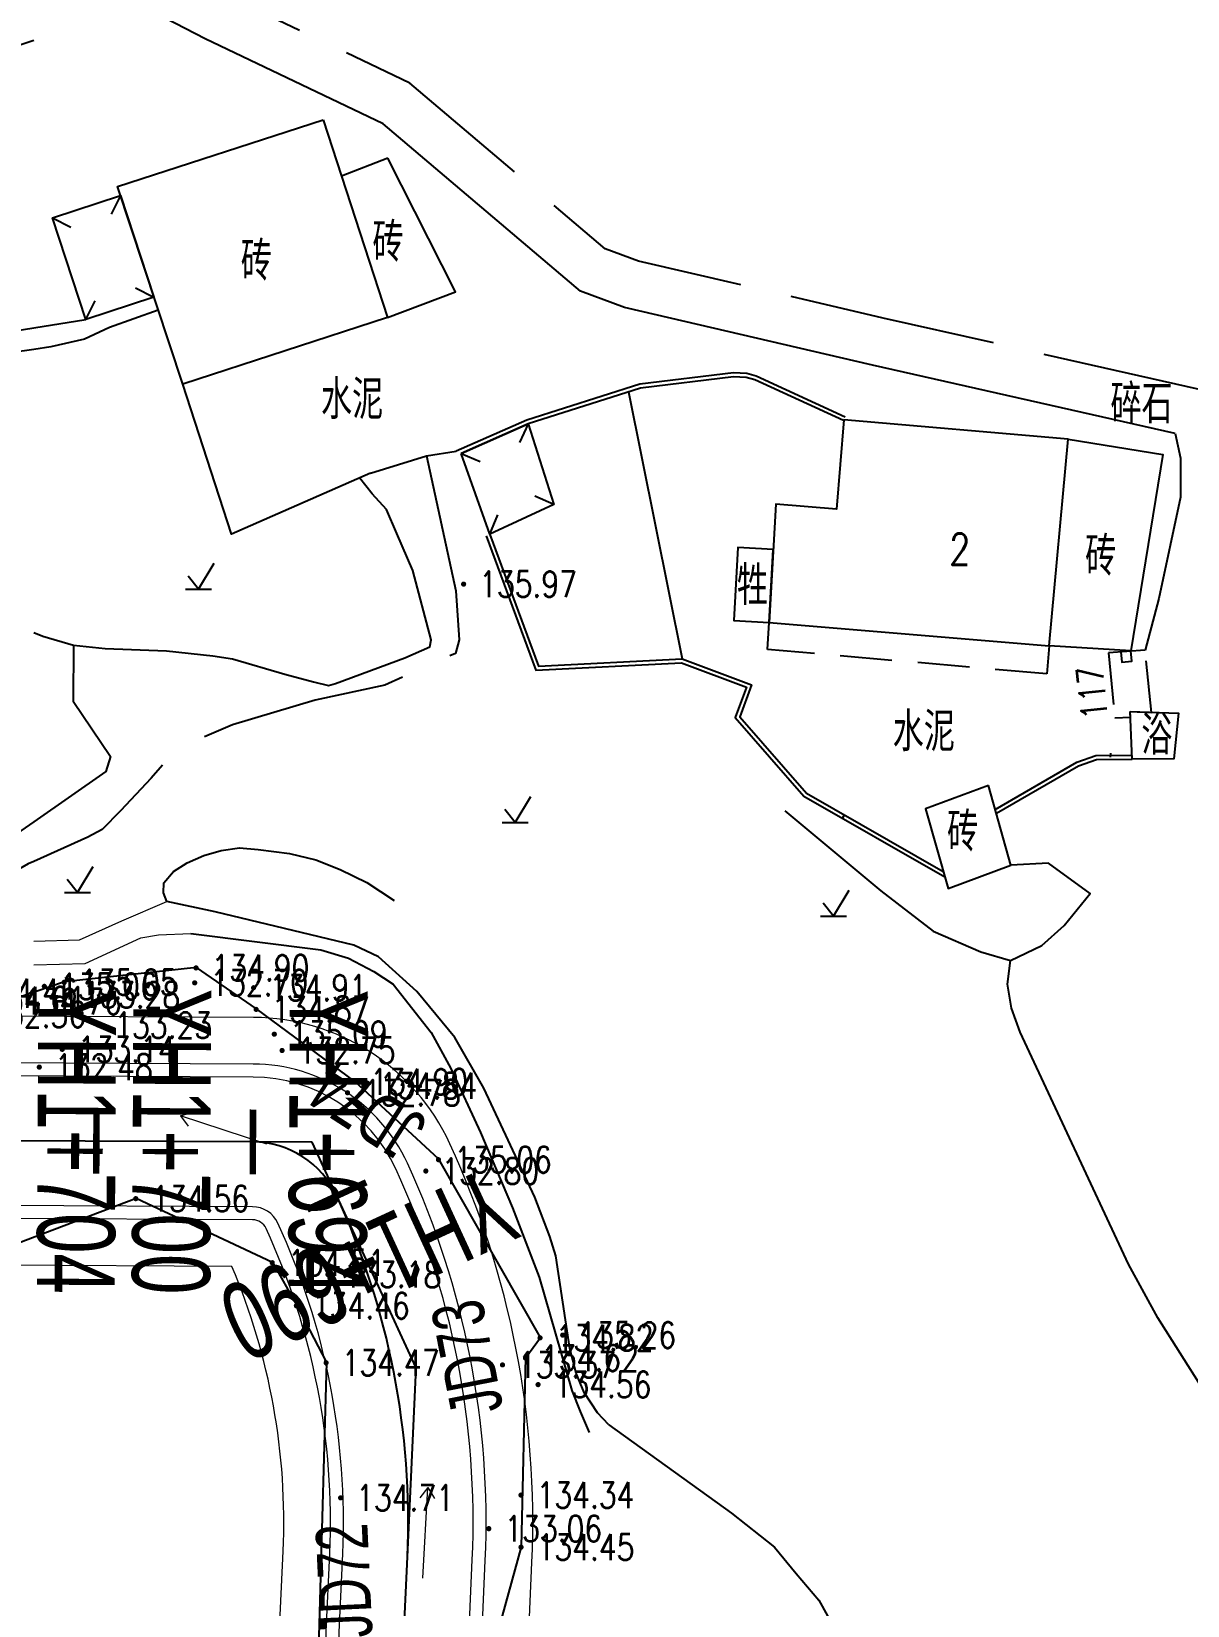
# Model space of a CAD drawing. Extents: x 529262 to 576451, y 2694391 to 2717535.
# Drawn here: x 562864.9 to 562909.5, y 2710530.8 to 2710591.5 of the extents above; entities that cross this region are included whole.
import ezdxf
from ezdxf.enums import TextEntityAlignment as Align

# ---------------------------------------------------------------- set-up
doc = ezdxf.new("R2010")
doc.units = 0
for name, pattern in [('DASHED', [19.049999999999997, 12.7, -6.35]), ('X2', [10, 8, -2]), ('X5', [3, 2, -1])]:
    doc.linetypes.add(name, pattern=pattern)
for name, color, linetype in [('DLDW', 8, 'Continuous'), ('DLSS', 4, 'Continuous'), ('DMTZ', 8, 'Continuous'), ('GCD', 8, 'Continuous'), ('JMD', 8, 'Continuous'), ('ZBTZ', 8, 'Continuous'), ('ZJ', 7, 'Continuous'), ('交点标注', 3, 'Continuous'), ('桩号标注_YH', 2, 'Continuous'), ('道路中线_04护管挡墙', 7, 'Continuous')]:
    doc.layers.add(name, color=color, linetype=linetype)
doc.layers.add('SXSS', color=5, linetype='Continuous', lineweight=0)
doc.styles.add('EICAD', font='fsdb_e.shx', dxfattribs={"width": 0.707, "height": 2, "bigfont": 'tjhzf.shx'})
doc.styles.add('HZ', font='rs.shx', dxfattribs={"width": 0.8, "bigfont": 'hztxt.shx'})
doc.styles.add('JieTuHzTxt', font='smsim.shx', dxfattribs={"width": 0.7, "bigfont": 'smfs.shx'})
doc.linetypes.add('10421', pattern='A,2,[150,AAA.SHX,S=0.5,R=0,X=0,Y=0.5],1e-11', length=2.00000000001)
doc.linetypes.add('10422', pattern='A,0.75,[150,AAA.SHX,S=0.5,R=0,X=0,Y=0.5],1.5,[177,AAA.SHX,S=1,R=0,X=0,Y=0.4],0.75', length=3)
doc.linetypes.add('1161', pattern='A,0,[149,AAA.SHX,S=0.15,R=0,X=0,Y=0],-1.6', length=1.6)
doc.linetypes.add('445', pattern='A,8,-0.5,[147,AAA.SHX,S=1,R=0,X=0,Y=0],-1.5', length=10)

# ---------------------------------------------------------------- blocks, each defined once
blk = doc.blocks.new('GC200')
at = {"linetype": 'Continuous', "const_width": 0.2, "flags": 128}
blk.add_lwpolyline([(-0.1, 0, 1), (0.1, 0, 1)], format="xyb", close=True, dxfattribs=at)
blk = doc.blocks.new('gc123')
at = {"color": 8}
for p, q in [((0, 0), (1.199999999999999, 2)), ((-1, 0), (1, 0)), ((0, 0), (-0.8, 1))]:
    blk.add_line(p, q, dxfattribs=at)
blk = doc.blocks.new('gc086')
at = {"color": 8}
for p, q in [((0, 0), (7, 0)), ((7, 0), (6.180847955711008, 0.573576436351046)), ((7, 0), (6.180847955711008, -0.5735764363510459))]:
    blk.add_line(p, q, dxfattribs=at)

msp = doc.modelspace()

# ---------------------------------------------------------------- linework, layer by layer
at = {"layer": 'DLDW', "color": 252, "linetype": 'Continuous', "elevation": -525.777, "flags": 128}
msp.add_lwpolyline([(562893.5061090003, 2710571.523758564), (562892.1482231705, 2710571.599561422), (562891.9917636118, 2710568.796840982), (562893.3496494417, 2710568.721038125)], close=True, dxfattribs=at)
at = {"layer": 'DLSS', "color": 8, "linetype": 'X2', "flags": 128}
for points, elevation in [([(562911.7541484807, 2710577.280541773), (562897.7487517056, 2710580.450485891), (562888.3176496325, 2710582.641524686), (562887.0329826538, 2710583.118867244), (562879.4946197264, 2710589.507209146), (562872.4364805963, 2710592.878115943), (562871.0426753644, 2710593.602624909), (562867.7187843607, 2710595.981030529), (562866.7718115079, 2710596.887999082), (562864.9976494418, 2710599.422728939)], 135.885), ([(562880.1426494417, 2710575.140038125), (562881.2687183005, 2710569.930351769), (562881.4076494417, 2710568.047038124), (562881.2588370849, 2710567.523409641), (562878.5394375717, 2710566.302690448), (562875.8463369746, 2710565.715451304), (562872.6614008556, 2710564.766723848), (562870.5436494417, 2710563.863038125), (562869.5240826735, 2710562.717154379), (562868.3506031452, 2710561.450176249), (562867.6446494417, 2710560.732038124), (562867.0832334167, 2710560.441271516), (562864.9976494419, 2710559.50517805)], 136.7), ([(562864.9976494419, 2710559.50517805), (562864.7831824664, 2710559.408916697), (562863.6106494417, 2710558.744038125), (562862.6488218928, 2710557.833297845), (562862.2698002466, 2710557.291358363)], 136.7)]:
    msp.add_lwpolyline(points, dxfattribs=dict(at, elevation=elevation))
at = {"layer": 'DLSS', "color": 8, "linetype": 'Continuous', "elevation": 135.885, "flags": 128}
for points in [[(562909.0086236341, 2710575.992858383), (562897.3325471777, 2710578.635590358), (562887.7805209849, 2710580.854722311), (562886.0783162295, 2710581.487209005), (562878.4746791569, 2710587.930867103), (562871.6056223769, 2710591.21146979), (562870.0666235191, 2710592.01145134), (562868.388613256, 2710593.212149268)], [(562909.0086236341, 2710575.992858383), (562909.2057140969, 2710575.044735872), (562909.2057140969, 2710573.539277104), (562908.3748709102, 2710569.645858758), (562907.8426494417, 2710567.643038125)]]:
    msp.add_lwpolyline(points, dxfattribs=at)
at = {"layer": 'DMTZ', "linetype": '10421', "flags": 128}
for points in [[(562974.75, 2710442.749), (562972.221, 2710448.106), (562970.53, 2710457.924), (562970.588, 2710462.816), (562968.785, 2710465.91), (562965.618, 2710470.107), (562964.715, 2710471.076), (562964.683, 2710472.686), (562965.951, 2710474.902), (562968.103, 2710485.167), (562969.614, 2710489.535), (562971.349, 2710495.807), (562974.751, 2710500.717), (562975.7885147439, 2710507.82364642), (562974.8793593798, 2710510.16654406), (562971.3097883859, 2710515.17943116), (562964.213, 2710518.086), (562956.712, 2710519.931), (562939.506, 2710518.475), (562935.726, 2710518.126), (562931.762, 2710518.288), (562929.3, 2710519.315), (562919.688, 2710517.249), (562916.468, 2710514.965), (562910.131, 2710508.998), (562907.098, 2710503.349), (562906.436, 2710502.096), (562904.175, 2710500.572), (562900.581, 2710500.839), (562896.864, 2710503.212), (562892.174, 2710509.435), (562890.793, 2710510.72), (562889.538, 2710511.732), (562887.479, 2710514.751), (562882.949, 2710523.099), (562882.932, 2710525.189), (562882.2380977372, 2710527.399296024), (562883.799, 2710533.091), (562883.971, 2710540.381), (562884.533, 2710541.159), (562880.615, 2710548.025), (562877.384, 2710551.024), (562873.585, 2710553.819), (562871.27, 2710555.417), (562866.187, 2710554.863), (562864.035, 2710554.128), (562862.653, 2710554.187), (562854.416, 2710552.946), (562849.3, 2710552.984), (562844.828, 2710554.167), (562838.817, 2710556.934), (562838.273, 2710558.715), (562837.129, 2710561.856), (562835.427, 2710564.474), (562828.384, 2710572.825), (562826.351, 2710574.034), (562816.192, 2710586.281), (562809.61, 2710595.308), (562807.629, 2710596.472), (562803.713, 2710599.951), (562798.177, 2710607.245), (562792.142, 2710614.012), (562783.976, 2710622.925), (562784.5828301851, 2710624.317657849), (562785.211, 2710624.551), (562787.2, 2710623.094), (562788.7788755939, 2710623.401217018), (562790.508, 2710625.592), (562788.742, 2710630.515), (562788.088, 2710634.638), (562786.78, 2710636.602), (562786.639, 2710640.923), (562787.825, 2710645.241), (562787.853, 2710649.099), (562784.409, 2710653.639), (562785.16, 2710656.358), (562788.285, 2710662.328), (562794.012, 2710668.105), (562797.95, 2710670.849), (562807.487, 2710674.38), (562815.068, 2710676.668), (562817.722, 2710679.886), (562819.808, 2710683.864), (562817.75, 2710692.913), (562819.815, 2710697.495), (562820.162, 2710700.927), (562819.299, 2710705.399), (562817.923, 2710708.322), (562815.977, 2710712.962), (562813.994, 2710719.447), (562811.415, 2710723.52), (562810.6813922131, 2710763.290965233), (562817.6759100298, 2710808.527753309), (562821.8706644834, 2710812.379483276)], [(562841.557, 2710548.639), (562847.9101189369, 2710545.822057321), (562851.6253475606, 2710544.98462709), (562858.266, 2710543.426), (562860.507, 2710543.332), (562868.946, 2710546.524), (562874.207, 2710544.055), (562875.139, 2710542.395), (562876.284, 2710540.199), (562875.6569799479, 2710517.710590817)]]:
    msp.add_lwpolyline(points, dxfattribs=at)
for points, elevation in [([(562864.9976494417, 2710579.239439808), (562864.1839573033, 2710579.115652387), (562862.1523331825, 2710578.83360847), (562859.9527966165, 2710578.500716335), (562857.8136494417, 2710578.000038125), (562856.9833503622, 2710577.24367143), (562856.2766494417, 2710576.465038124), (562856.2133987552, 2710576.061128716), (562856.2008190728, 2710575.20584222), (562856.3876494417, 2710573.772038125), (562856.4951651163, 2710573.252404543), (562857.2240053618, 2710571.400493765), (562857.5580568442, 2710570.27720259), (562857.5926494417, 2710569.514038125), (562857.1923887276, 2710568.930536514), (562856.6000345922, 2710568.456797381), (562855.7146494417, 2710567.970038124), (562854.2898544142, 2710567.864621991), (562851.6242631798, 2710567.864621991), (562848.8994379567, 2710567.864621991), (562847.7536494418, 2710568.293038125), (562846.4707874266, 2710569.700364325), (562844.871431736, 2710572.069063921), (562844.1726494418, 2710572.365038124), (562843.2128420569, 2710572.602021183), (562841.2580753099, 2710572.54280502), (562838.2963070079, 2710572.838891732), (562836.7786494417, 2710573.292038125), (562835.3937750693, 2710574.200894934), (562834.4116494417, 2710575.320038124), (562833.6759490266, 2710576.924899371), (562833.0243609026, 2710578.405336864), (562832.5816494417, 2710580.071038125), (562832.5380779271, 2710581.201889994), (562832.5716158304, 2710582.375374685), (562832.6016494418, 2710583.661038124), (562833.0076133248, 2710585.22526776), (562833.5706494417, 2710586.392038125), (562833.9597245272, 2710586.911502596), (562834.8533545745, 2710587.33691131), (562835.6756494417, 2710587.393038125), (562836.0661361746, 2710587.209289285), (562846.722173098, 2710589.138844525)], 135.16), ([(562869.8025722194, 2710580.757034933), (562867.9252117296, 2710580.085187915), (562866.9514985848, 2710579.633207412), (562865.661007747, 2710579.340356863), (562864.9976494417, 2710579.239439808)], 135.16), ([(562864.9976494417, 2710568.331978498), (562865.354255367, 2710568.181881539), (562866.5356494416, 2710567.845038124), (562867.7577779051, 2710567.71915563), (562870.1155391439, 2710567.628508497), (562871.90651876, 2710567.424529488), (562872.6646494417, 2710567.312038125), (562874.6821986721, 2710566.727670086), (562875.7809137816, 2710566.430166257), (562876.3596494417, 2710566.286038124), (562876.6346191211, 2710566.358101633), (562879.3032020552, 2710567.356505871), (562880.2656494417, 2710567.781038125), (562880.3228244744, 2710568.045222031), (562879.6156144828, 2710570.715990868), (562879.0026494417, 2710572.144038124), (562878.5950672193, 2710573.075020511), (562878.0515176872, 2710573.672752788), (562877.5639458286, 2710574.289553255)], 136.333)]:
    msp.add_lwpolyline(points, dxfattribs=dict(at, elevation=elevation))
at = {"layer": 'DMTZ', "linetype": '10422', "flags": 128}
msp.add_lwpolyline([(562877.9866494416, 2710574.475038125), (562872.6266494417, 2710572.123038125), (562870.7466494417, 2710577.900038125)], dxfattribs=at)
at = {"layer": 'JMD', "linetype": 'Continuous'}
for p, q in [((562868.3432203098, 2710585.173372549), (562867.9835882903, 2710584.458764397)), ((562865.7192105369, 2710584.306284475), (562866.4338186887, 2710583.946652456)), ((562868.9220510625, 2710581.618758217), (562869.6366592143, 2710581.259126198)), ((562867.0126494417, 2710580.392038125), (562867.3722814613, 2710581.106646277)), ((562884.0598124797, 2710576.375536576), (562883.7306904114, 2710575.646373588)), ((562881.4756394314, 2710575.233140106), (562882.2104791636, 2710574.916895631)), ((562885.0466494417, 2710573.258038125), (562884.3149251678, 2710573.581425797)), ((562882.5822911279, 2710572.122026737), (562882.8927570394, 2710572.859326485)), ((562906.5172343734, 2710563.524001865), (562906.518599194, 2710563.673995656)), ((562896.1762337259, 2710561.172662611), (562896.2508369704, 2710561.302794682))]:
    msp.add_line(p, q, dxfattribs=at)
at = {"layer": 'JMD', "linetype": '445'}
for points in [[(562864.9976494417, 2710591.147400221), (562862.7986494417, 2710590.410038125), (562862.9256494417, 2710588.847038125), (562856.2766494417, 2710586.131038125), (562857.2936494417, 2710578.824038125), (562864.9976494417, 2710580.066951182)], [(562864.9976494417, 2710580.066951182), (562867.0126494417, 2710580.392038125)]]:
    msp.add_lwpolyline(points, dxfattribs=at)
at = {"layer": 'JMD', "linetype": 'Continuous', "flags": 128}
for points, elevation in [([(562876.1546494417, 2710588.089038125), (562878.6326494417, 2710580.476038124), (562870.7466494417, 2710577.900038125), (562868.2306494417, 2710585.514038125)], 137.176), ([(562878.6486494417, 2710586.615038124), (562876.8607446323, 2710585.919747291), (562878.6326494417, 2710580.476038124), (562881.2556494417, 2710581.465038124)], 136.585), ([(562896.2336494417, 2710576.524038124), (562895.9436494417, 2710573.085038125), (562893.6036494417, 2710573.271038125), (562893.3496494417, 2710568.721038125), (562904.1516494417, 2710567.818038125), (562904.8806494417, 2710575.776038125)], 138.282), ([(562907.3016494417, 2710567.624038124), (562904.1516494417, 2710567.818038125), (562904.8806494417, 2710575.776038125), (562908.5276494417, 2710575.196038125)], 136.04), ([(562907.2736494417, 2710565.281038125), (562909.1326494417, 2710565.214038125), (562908.9556494417, 2710563.464038125), (562907.3516494418, 2710563.449038125), (562907.2736494417, 2710565.281038125)], 136.717), ([(562901.8046494417, 2710562.429038125), (562899.3806494417, 2710561.529038125), (562900.2486494418, 2710558.461038125), (562902.6726494418, 2710559.361038125)], -527.167)]:
    msp.add_lwpolyline(points, close=True, dxfattribs=dict(at, elevation=elevation))
for points in [[(562869.6366592143, 2710581.259126198), (562867.0126494417, 2710580.392038125), (562865.7192105369, 2710584.306284475), (562868.3432203098, 2710585.173372549), (562869.6366592143, 2710581.259126198)], [(562881.4756394314, 2710575.233140106), (562884.0598124797, 2710576.375536576), (562885.0466494417, 2710573.258038125), (562882.5822911279, 2710572.122026737)], [(562907.3016494417, 2710567.624038124), (562906.907636056, 2710567.589301428), (562906.942636056, 2710567.192301428), (562907.3366494417, 2710567.227038125)]]:
    msp.add_lwpolyline(points, close=True, dxfattribs=at)
at = {"layer": 'JMD', "linetype": 'Continuous'}
for points in [[(562896.2796494417, 2710576.634038125), (562892.8516494418, 2710578.204038125), (562892.4946494417, 2710578.308038125), (562891.9746494417, 2710578.340038124), (562888.3626494417, 2710577.898038125), (562884.0066494417, 2710576.516038124), (562881.2876494417, 2710575.314038124)], [(562896.217189594, 2710576.497660826), (562892.7991635171, 2710578.063092839), (562892.4687481574, 2710578.159348295), (562891.9791905658, 2710578.189474915), (562888.3947148036, 2710577.750843053), (562884.0598124797, 2710576.375536576), (562881.4756394314, 2710575.233140106)], [(562882.4456494417, 2710572.059038125), (562884.3586494417, 2710566.877038124), (562889.9706494417, 2710567.163038125), (562892.4816494418, 2710566.220038124), (562892.0446494417, 2710565.050038124), (562894.6946494417, 2710562.022038125), (562900.1213546783, 2710558.910969386)], [(562882.5863670347, 2710572.110985781), (562884.4611691878, 2710567.032457419), (562889.9941759101, 2710567.314431746), (562892.6745580375, 2710566.307820695), (562892.2164994733, 2710565.081439643), (562894.7910101315, 2710562.139696898), (562900.0629672087, 2710559.117343529)], [(562902.0657410923, 2710561.506193443), (562905.2143121808, 2710563.327689071), (562905.9471503767, 2710563.589868253), (562907.3452646182, 2710563.598999623)], [(562902.1126494417, 2710561.360038124), (562905.2776494417, 2710563.191038125), (562905.9736494417, 2710563.440038125), (562907.3516494418, 2710563.449038125)]]:
    msp.add_lwpolyline(points, dxfattribs=at)
at = {"layer": 'JMD', "linetype": 'X5', "elevation": 136.04}
msp.add_lwpolyline([(562904.1516494417, 2710567.818038125), (562904.0608972701, 2710566.73242909), (562893.2936494417, 2710567.672038124), (562893.3496494417, 2710568.721038125)], dxfattribs=at)
at = {"layer": 'JMD', "linetype": 'X5', "elevation": -527.031}
msp.add_lwpolyline([(562907.8426494417, 2710567.643038125), (562906.4406494417, 2710567.546038125), (562906.6836494417, 2710565.036038124), (562907.2829942013, 2710565.061556078), (562907.2736494417, 2710565.281038125), (562908.0899231974, 2710565.251618898)], close=True, dxfattribs=at)
at = {"layer": 'SXSS', "color": 8, "linetype": 'Continuous'}
for points in [[(562864.9976494417, 2710556.43600751), (562866.7673957905, 2710556.483374971), (562868.3906494417, 2710557.222038125), (562870.1316494417, 2710557.965038124)], [(562864.9976494417, 2710555.524069966), (562866.9766494418, 2710555.577038125), (562869.1346494417, 2710556.559038125), (562869.8041027524, 2710556.673069694), (562871.0526494418, 2710556.727038125)]]:
    msp.add_lwpolyline(points, dxfattribs=at)
at = {"layer": 'ZBTZ', "linetype": '1161', "flags": 128}
msp.add_lwpolyline([(562887.926650391, 2710577.602343278), (562889.9941759101, 2710567.314431746)], dxfattribs=at)
at = {"layer": 'ZBTZ', "linetype": '1161'}
for points in [[(562877.9866494416, 2710574.475038125), (562880.1426494417, 2710575.140038125), (562881.2876494417, 2710575.314038124)], [(562866.5356494416, 2710567.845038124), (562866.5226494417, 2710565.680038125), (562867.9648787268, 2710563.552973472), (562867.7846494417, 2710562.967038125), (562864.9976494418, 2710561.028863145)], [(562893.9596494418, 2710561.452038125), (562897.6606494416, 2710558.368038124), (562899.6700397594, 2710556.823985272), (562901.5079095031, 2710556.017258703), (562902.6596494417, 2710555.691038125), (562903.8612792968, 2710556.263759153), (562904.7196494417, 2710557.035038125), (562905.7336494417, 2710558.275038125), (562904.1266494417, 2710559.442038124), (562902.6726494418, 2710559.361038125)], [(562864.9976494418, 2710561.028863145), (562863.9956494417, 2710560.332038125), (562861.9546494418, 2710557.592038125)]]:
    msp.add_lwpolyline(points, dxfattribs=at)
at = {"layer": 'ZBTZ', "linetype": 'Continuous'}
for points in [[(562887.1776494418, 2710537.787038125), (562886.7298021128, 2710538.259859792), (562886.227014496, 2710539.039039924), (562885.9136494417, 2710539.786038124), (562885.669100298, 2710540.73150756), (562885.1237679899, 2710544.301906568), (562884.8946494417, 2710545.048038125), (562884.3212342497, 2710546.564317902), (562882.3516214256, 2710550.771819342), (562881.2296494417, 2710552.720038124), (562879.7755136373, 2710554.489032507), (562878.2896494417, 2710555.834038124), (562877.3344467027, 2710556.276537742), (562871.9916494417, 2710557.562038125), (562870.1316494417, 2710557.965038124), (562869.9982785952, 2710558.291448678), (562870.0196494417, 2710558.676038125), (562870.3875028435, 2710559.118402916), (562870.9216494417, 2710559.449038125), (562871.5551755887, 2710559.734564949), (562872.2201011234, 2710559.929142573), (562872.9376494417, 2710560.032038125), (562873.6472567009, 2710559.961571733), (562874.8635817, 2710559.815637851), (562875.8776494417, 2710559.564038124), (562876.809702942, 2710559.199475817), (562877.847634271, 2710558.696818506), (562878.9016494417, 2710558.006038125)], [(562871.0526494418, 2710556.727038125), (562876.0686494417, 2710556.101038124), (562877.1325614505, 2710555.776531889), (562878.1163266241, 2710555.262037429), (562878.8586494417, 2710554.775038125), (562880.3185054901, 2710552.912697116), (562881.0856494417, 2710551.521038125), (562882.2296535536, 2710549.062847247), (562883.4633314905, 2710546.15825396), (562884.4896494417, 2710543.487038125), (562885.7496494417, 2710539.110038124), (562886.0636084429, 2710538.310131108), (562886.4166494417, 2710537.490038124)], [(562918.0284625746, 2710527.622552531), (562910.0605331532, 2710539.186545534), (562908.3396494417, 2710541.921038125), (562907.209246252, 2710543.978274501), (562903.0233154765, 2710552.924858716), (562902.6896494417, 2710553.856038125), (562902.5379926917, 2710554.774828781), (562902.6596494417, 2710555.691038125)], [(562887.1776494418, 2710537.787038125), (562891.9046494417, 2710534.389038125), (562893.5524562937, 2710533.071696701), (562894.3923875885, 2710532.063956673), (562895.2716494417, 2710531.036038124), (562896.3290630884, 2710529.102153602)]]:
    msp.add_lwpolyline(points, dxfattribs=at)
at = {"layer": '交点标注', "linetype": 'DASHED'}
for p, q in [((562875.7288721642, 2710548.684016651), (562873.449727402, 2710548.694626654)), ((562876.6833381652, 2710546.614328736), (562875.7288721642, 2710548.684016651)), ((562879.7384707311, 2710539.989502982), (562876.6833381654, 2710546.614328735)), ((562879.4103129053, 2710532.701535929), (562879.7384707311, 2710539.989502982))]:
    msp.add_line(p, q, dxfattribs=at)
at = {"layer": '桩号标注_YH', "const_width": 0.25}
for points in [[(562867.4092343703, 2710547.472733151), (562867.4208723843, 2710549.972706062)], [(562873.4439083962, 2710547.444640198), (562873.4555464102, 2710549.94461311)], [(562875.5482273534, 2710546.090856251), (562877.818448978, 2710547.137801223)]]:
    msp.add_lwpolyline(points, dxfattribs=at)
at = {"layer": '道路中线_04护管挡墙', "color": 8, "lineweight": 0}
for points in [[(562960.0764426859, 2710519.149268597), (562940.9816723407, 2710519.014932569, 0.07785977487481188), (562924.2409722245, 2710516.271380206), (562923.2504315012, 2710515.945490484, 0.1211447737828787), (562905.1114940571, 2710504.599510272), (562904.2969259251, 2710503.760671393, -0.2027299054131762), (562900.5663976846, 2710502.183261495), (562900.5105799993, 2710502.183261495, -0.2274502999238885), (562898.014748287, 2710503.380557308), (562889.7778651353, 2710513.645615076, -0.1353204298636679), (562884.4728106692, 2710525.945323281), (562884.1141702477, 2710528.523846331, -0.0458315151886478), (562884.0698539581, 2710529.47411082), (562884.2054543832, 2710532.48562343, 0.1198428865834976), (562881.0421636851, 2710548.624463084, 0.2913589288568197), (562873.4720723897, 2710553.494574644), (562863.7713512237, 2710553.539733984, -0.07864198354872523), (562849.8244240409, 2710555.81361488), (562849.1654211673, 2710556.030961242, -0.1356490869078674), (562837.9956920339, 2710563.481106193), (562821.3256918369, 2710582.761487902, 0.002774951701476491)], [(562960.0891057794, 2710517.34931314), (562940.9943354344, 2710517.214977113, 0.07785977487458612), (562924.8035123294, 2710514.561541433), (562923.8129716062, 2710514.235651711, 0.1211447737826425), (562906.4028307557, 2710503.345536775), (562905.5882626236, 2710502.506697896, -0.2027299054130448), (562900.5663976846, 2710500.383261495), (562900.5105799993, 2710500.383261495, -0.2274502999230807), (562896.6108429488, 2710502.254036202), (562888.3739597971, 2710512.519093971, -0.1353204298614418), (562882.6899728691, 2710525.697352761), (562882.3313324476, 2710528.275875811, -0.04583151519263945), (562882.271675904, 2710529.555078009), (562882.407276329, 2710532.566590618, 0.1198428865827126), (562879.4076041153, 2710547.870662704, 0.2913589288522363), (562873.4636930197, 2710551.694594148), (562863.7629718538, 2710551.739753488, -0.07864198354886269), (562849.2606360662, 2710554.104187163), (562848.6016331929, 2710554.321533524, -0.1356490869093062), (562836.634066264, 2710562.303831687), (562819.9640660669, 2710581.584213396, 0.002774951700734579)], [(562960.0926233053, 2710516.849325514), (562940.9978529605, 2710516.714989486, 0.07785977487405749), (562924.9597734696, 2710514.086586218), (562923.9692327464, 2710513.760696496, 0.1211447737834337), (562906.7615353942, 2710502.997210803), (562905.9469672622, 2710502.158371924, -0.2027299054123823), (562900.5663976846, 2710499.883261495), (562900.5105799993, 2710499.883261495, -0.2274502999202417), (562896.2208692437, 2710501.941113672), (562887.983986092, 2710512.206171441, -0.1353204298607456), (562882.1947401469, 2710525.628472061), (562881.8360997253, 2710528.206995111, -0.04583151519601886), (562881.7721820001, 2710529.577568894), (562881.907782425, 2710532.589081504, 0.1198428865818376), (562878.9535597904, 2710547.661273709, 0.2913589288501084), (562873.461365417, 2710551.194599565), (562863.760644251, 2710551.239758905, -0.07864198354923836), (562849.1040282954, 2710553.62934613), (562848.4450254221, 2710553.846692492, -0.1356490869085176), (562836.2558368836, 2710561.976810991), (562819.5858366863, 2710581.2571927, 0.002774951701197553)], [(562960.1277985658, 2710511.849449246), (562941.0330282209, 2710511.715113217, 0.07785977487408338), (562926.5223848721, 2710509.33703407), (562925.5318441496, 2710509.011144348, 0.121144773783214), (562910.3485817793, 2710499.51395109), (562909.5340136472, 2710498.675112211, -0.2027299054153751), (562900.5663976845, 2710494.883261495), (562900.5105799993, 2710494.883261495, -0.2274502999179158), (562892.3211321931, 2710498.811888379), (562884.0842490415, 2710509.076946148, -0.1353204298611596), (562877.2424129244, 2710524.939665063), (562876.8837725028, 2710527.518188113, -0.04583151519621963), (562876.7772429608, 2710529.80247775), (562876.9128433858, 2710532.813990361, 0.1198428865804356), (562874.413116541, 2710545.567383765, 0.2913589289040054), (562873.4380893894, 2710546.194653743), (562863.7373682233, 2710546.239813083, -0.07864198354872373), (562847.5379505882, 2710548.880935805), (562846.8789477164, 2710549.098282166, -0.1356490869093173), (562832.4735430783, 2710558.70660403), (562815.8035428809, 2710577.986985738, 0.002774951701059936)], [(562960.1313160921, 2710511.349461619), (562941.036545747, 2710511.215125591, 0.07785977487389538), (562926.6786460123, 2710508.862078855), (562925.6881052899, 2710508.536189134, 0.1211447737830839), (562910.7072864177, 2710499.165625119), (562909.8927182858, 2710498.32678624, -0.2027299054125722), (562900.5663976845, 2710494.383261495), (562900.5105799993, 2710494.383261495, -0.2274502999167316), (562891.931158488, 2710498.49896585), (562883.6942753365, 2710508.764023619, -0.1353204298605835), (562876.7471802022, 2710524.870784363), (562876.3885397805, 2710527.449307413, -0.04583151519803157), (562876.2777490568, 2710529.824968636), (562876.4133494819, 2710532.836481246, 0.1198428865793401), (562873.9590722161, 2710545.35799477, 0.2913589290118623), (562873.4357617868, 2710545.694659161), (562863.7350406204, 2710545.739818501, -0.0786419835490617), (562847.3813428174, 2710548.406094772), (562846.7223399457, 2710548.623441134, -0.1356490869086601), (562832.0953136978, 2710558.379583333), (562815.4253135003, 2710577.659965042, 0.002774951701172944)], [(562960.1439791888, 2710509.549506162), (562941.0492088407, 2710509.415170134, 0.07785977487401832), (562927.2411861172, 2710507.152240082), (562926.2506453947, 2710506.826350361, 0.1211447737820734), (562911.9986231164, 2710497.911651622), (562911.1840549848, 2710497.072812743, -0.2027299054146305), (562900.5663976844, 2710492.583261495), (562900.5105799993, 2710492.583261495, -0.2274502999174225), (562890.5272531498, 2710497.372444744), (562882.2903699982, 2710507.637502513, -0.1353204298622606), (562874.9643424021, 2710524.622813843), (562874.6057019804, 2710527.201336893, -0.04583151519877821), (562874.4795710027, 2710529.905935824), (562874.6151714277, 2710532.917448435, 0.1120816793600132), (562872.6369999995, 2710543.898358097), (562863.7266612505, 2710543.939838005, -0.07864198354916853), (562846.8175548429, 2710546.696667055), (562846.1585519711, 2710546.914013417, -0.1356490869097355), (562830.733687928, 2710557.202308827), (562814.0636877305, 2710576.482690536, 0.002774951700290915)]]:
    msp.add_lwpolyline(points, format="xyb", dxfattribs=at)
at = {"layer": '道路中线_04护管挡墙', "color": 1}
msp.add_lwpolyline([(562960.1102109355, 2710514.34938738), (562941.0154405907, 2710514.215051352, 0.07785977487436221), (562925.7410791708, 2710511.711810144), (562924.750538448, 2710511.385920422, 0.1211447737825244), (562908.5550585868, 2710501.255580947), (562907.7404904547, 2710500.416742068, -0.202729905414253), (562900.5663976846, 2710497.383261495), (562900.5105799993, 2710497.383261495, -0.227450299918715), (562894.2710007183, 2710500.376501026), (562886.0341175668, 2710510.641558795, -0.1353204298609698), (562879.7185765356, 2710525.284068562), (562879.359936114, 2710527.862591612, -0.04583151519614436), (562879.2747124804, 2710529.690023323), (562879.4103129054, 2710532.701535932, 0.119842886581195), (562876.6833381657, 2710546.614328737, 0.2913589288582348), (562873.4497274032, 2710548.694626654), (562863.7490062371, 2710548.739785994, -0.07864198354945165), (562848.3209894417, 2710551.255140968), (562847.6619865693, 2710551.472487329, -0.135649086908951), (562834.364689981, 2710560.34170751), (562817.6946897836, 2710579.622089219, 0.002774951701132185)], format="xyb", dxfattribs=at)

# ---------------------------------------------------------------- block references
at = {"layer": 'GCD', "color": 3, "linetype": 'Continuous'}
ref = msp.add_blockref('GC200', (562881.5725412213, 2710570.194190194, 135.973), dxfattribs=dict(at, xscale=0.5, yscale=0.5, zscale=0.5))
ref.add_attrib('height', '135.97', dxfattribs={"linetype": 'Continuous', "height": 1, "style": 'HZ', "width": 0.8}).set_placement((562882.1725412213, 2710570.194190194, 135.973), align=Align.MIDDLE_LEFT)
ref = msp.add_blockref('GC200', (562871.2576552576, 2710555.40118991, 134.904), dxfattribs=dict(at, xscale=0.5, yscale=0.5, zscale=0.5))
ref.add_attrib('height', '134.90', dxfattribs={"linetype": 'Continuous', "height": 1, "style": 'HZ', "width": 0.8}).set_placement((562871.8576552576, 2710555.40118991, 134.904), align=Align.MIDDLE_LEFT)
ref = msp.add_blockref('GC200', (562866.1746552576, 2710554.84718991, 135.046), dxfattribs=dict(at, xscale=0.5, yscale=0.5, zscale=0.5))
ref.add_attrib('height', '135.05', dxfattribs={"linetype": 'Continuous', "height": 1, "style": 'HZ', "width": 0.8}).set_placement((562866.7746552576, 2710554.84718991, 135.046), align=Align.MIDDLE_LEFT)
at = {"layer": 'GCD', "linetype": 'Continuous'}
ref = msp.add_blockref('GC200', (562871.2055034742, 2710554.826015755, 132.7), dxfattribs=dict(at, xscale=0.5, yscale=0.5, zscale=0.5))
ref.add_attrib('height', '132.70', dxfattribs={"linetype": 'Continuous', "height": 1, "style": 'HZ', "width": 0.8}).set_placement((562871.8055034742, 2710554.826015755, 132.7), align=Align.MIDDLE_LEFT)
ref = msp.add_blockref('GC200', (562862.320954099, 2710554.485554979, 134.455), dxfattribs=dict(at, xscale=0.5, yscale=0.5, zscale=0.5))
ref.add_attrib('height', '134.46', dxfattribs={"linetype": 'Continuous', "height": 1, "style": 'HZ', "width": 0.8}).set_placement((562862.9209540989, 2710554.485554979, 134.455), align=Align.MIDDLE_LEFT)
ref = msp.add_blockref('GC200', (562865.407954099, 2710554.690554979, 135.055), dxfattribs=dict(at, xscale=0.5, yscale=0.5, zscale=0.5))
ref.add_attrib('height', '135.06', dxfattribs={"linetype": 'Continuous', "height": 1, "style": 'HZ', "width": 0.8}).set_placement((562866.007954099, 2710554.690554979, 135.055), align=Align.MIDDLE_LEFT)
ref = msp.add_blockref('GC200', (562866.2745143328, 2710554.360507086, 133.28), dxfattribs=dict(at, xscale=0.5, yscale=0.5, zscale=0.5))
ref.add_attrib('height', '133.28', dxfattribs={"linetype": 'Continuous', "height": 1, "style": 'HZ', "width": 0.8}).set_placement((562866.8745143327, 2710554.360507086, 133.28), align=Align.MIDDLE_LEFT)
ref = msp.add_blockref('GC200', (562873.476954099, 2710554.638554979, 134.907), dxfattribs=dict(at, xscale=0.5, yscale=0.5, zscale=0.5))
ref.add_attrib('height', '134.91', dxfattribs={"linetype": 'Continuous', "height": 1, "style": 'HZ', "width": 0.8}).set_placement((562874.076954099, 2710554.638554979, 134.907), align=Align.MIDDLE_LEFT)
at = {"layer": 'GCD', "color": 3, "linetype": 'Continuous'}
ref = msp.add_blockref('GC200', (562862.6406552576, 2710554.17118991, 134.609), dxfattribs=dict(at, xscale=0.5, yscale=0.5, zscale=0.5))
ref.add_attrib('height', '134.61', dxfattribs={"linetype": 'Continuous', "height": 1, "style": 'HZ', "width": 0.8}).set_placement((562863.2406552576, 2710554.17118991, 134.609), align=Align.MIDDLE_LEFT)
at = {"layer": 'GCD', "linetype": 'Continuous'}
ref = msp.add_blockref('GC200', (562862.6463204041, 2710553.605883355, 132.56), dxfattribs=dict(at, xscale=0.5, yscale=0.5, zscale=0.5))
ref.add_attrib('height', '132.56', dxfattribs={"linetype": 'Continuous', "height": 1, "style": 'HZ', "width": 0.8}).set_placement((562863.2463204041, 2710553.605883355, 132.56), align=Align.MIDDLE_LEFT)
at = {"layer": 'GCD', "color": 3, "linetype": 'Continuous'}
ref = msp.add_blockref('GC200', (562864.0226552576, 2710554.11218991, 134.762), dxfattribs=dict(at, xscale=0.5, yscale=0.5, zscale=0.5))
ref.add_attrib('height', '134.76', dxfattribs={"linetype": 'Continuous', "height": 1, "style": 'HZ', "width": 0.8}).set_placement((562864.6226552576, 2710554.11218991, 134.762), align=Align.MIDDLE_LEFT)
ref = msp.add_blockref('GC200', (562873.5726552575, 2710553.80318991, 134.872), dxfattribs=dict(at, xscale=0.5, yscale=0.5, zscale=0.5))
ref.add_attrib('height', '134.87', dxfattribs={"linetype": 'Continuous', "height": 1, "style": 'HZ', "width": 0.8}).set_placement((562874.1726552575, 2710553.80318991, 134.872), align=Align.MIDDLE_LEFT)
at = {"layer": 'GCD', "linetype": 'Continuous'}
ref = msp.add_blockref('GC200', (562867.505954099, 2710553.191554978, 133.227), dxfattribs=dict(at, xscale=0.5, yscale=0.5, zscale=0.5))
ref.add_attrib('height', '133.23', dxfattribs={"linetype": 'Continuous', "height": 1, "style": 'HZ', "width": 0.8}).set_placement((562868.105954099, 2710553.191554978, 133.227), align=Align.MIDDLE_LEFT)
ref = msp.add_blockref('GC200', (562874.274954099, 2710552.847554978, 135.092), dxfattribs=dict(at, xscale=0.5, yscale=0.5, zscale=0.5))
ref.add_attrib('height', '135.09', dxfattribs={"linetype": 'Continuous', "height": 1, "style": 'HZ', "width": 0.8}).set_placement((562874.874954099, 2710552.847554978, 135.092), align=Align.MIDDLE_LEFT)
at = {"layer": 'GCD', "color": 3, "linetype": 'Continuous'}
ref = msp.add_blockref('GC200', (562866.1006552576, 2710552.26318991, 133.14), dxfattribs=dict(at, xscale=0.5, yscale=0.5, zscale=0.5))
ref.add_attrib('height', '133.14', dxfattribs={"linetype": 'Continuous', "height": 1, "style": 'HZ', "width": 0.8}).set_placement((562866.7006552576, 2710552.26318991, 133.14), align=Align.MIDDLE_LEFT)
at = {"layer": 'GCD', "linetype": 'Continuous'}
ref = msp.add_blockref('GC200', (562874.574954099, 2710552.219554978, 132.749), dxfattribs=dict(at, xscale=0.5, yscale=0.5, zscale=0.5))
ref.add_attrib('height', '132.75', dxfattribs={"linetype": 'Continuous', "height": 1, "style": 'HZ', "width": 0.8}).set_placement((562875.174954099, 2710552.219554978, 132.749), align=Align.MIDDLE_LEFT)
ref = msp.add_blockref('GC200', (562865.213954099, 2710551.578554979, 132.476), dxfattribs=dict(at, xscale=0.5, yscale=0.5, zscale=0.5))
ref.add_attrib('height', '132.48', dxfattribs={"linetype": 'Continuous', "height": 1, "style": 'HZ', "width": 0.8}).set_placement((562865.813954099, 2710551.578554979, 132.476), align=Align.MIDDLE_LEFT)
ref = msp.add_blockref('GC200', (562877.0950287306, 2710550.590438591, 132.78), dxfattribs=dict(at, xscale=0.5, yscale=0.5, zscale=0.5))
ref.add_attrib('height', '132.78', dxfattribs={"linetype": 'Continuous', "height": 1, "style": 'HZ', "width": 0.8}).set_placement((562877.6950287306, 2710550.590438591, 132.78), align=Align.MIDDLE_LEFT)
at = {"layer": 'GCD', "color": 3, "linetype": 'Continuous'}
ref = msp.add_blockref('GC200', (562877.3716552575, 2710551.008189911, 134.898), dxfattribs=dict(at, xscale=0.5, yscale=0.5, zscale=0.5))
ref.add_attrib('height', '134.90', dxfattribs={"linetype": 'Continuous', "height": 1, "style": 'HZ', "width": 0.8}).set_placement((562877.9716552575, 2710551.008189911, 134.898), align=Align.MIDDLE_LEFT)
at = {"layer": 'GCD', "linetype": 'Continuous'}
ref = msp.add_blockref('GC200', (562877.728954099, 2710550.861554978, 134.839), dxfattribs=dict(at, xscale=0.5, yscale=0.5, zscale=0.5))
ref.add_attrib('height', '134.84', dxfattribs={"linetype": 'Continuous', "height": 1, "style": 'HZ', "width": 0.8}).set_placement((562878.328954099, 2710550.861554978, 134.839), align=Align.MIDDLE_LEFT)
ref = msp.add_blockref('GC200', (562880.1161497864, 2710547.573491174, 132.8), dxfattribs=dict(at, xscale=0.5, yscale=0.5, zscale=0.5))
ref.add_attrib('height', '132.80', dxfattribs={"linetype": 'Continuous', "height": 1, "style": 'HZ', "width": 0.8}).set_placement((562880.7161497864, 2710547.573491174, 132.8), align=Align.MIDDLE_LEFT)
at = {"layer": 'GCD', "color": 3, "linetype": 'Continuous'}
ref = msp.add_blockref('GC200', (562880.6026552576, 2710548.00918991, 135.056), dxfattribs=dict(at, xscale=0.5, yscale=0.5, zscale=0.5))
ref.add_attrib('height', '135.06', dxfattribs={"linetype": 'Continuous', "height": 1, "style": 'HZ', "width": 0.8}).set_placement((562881.2026552575, 2710548.00918991, 135.056), align=Align.MIDDLE_LEFT)
ref = msp.add_blockref('GC200', (562868.9336552576, 2710546.508189911, 134.56), dxfattribs=dict(at, xscale=0.5, yscale=0.5, zscale=0.5))
ref.add_attrib('height', '134.56', dxfattribs={"linetype": 'Continuous', "height": 1, "style": 'HZ', "width": 0.8}).set_placement((562869.5336552575, 2710546.508189911, 134.56), align=Align.MIDDLE_LEFT)
ref = msp.add_blockref('GC200', (562874.1946552576, 2710544.039189911, 134.512), dxfattribs=dict(at, xscale=0.5, yscale=0.5, zscale=0.5))
ref.add_attrib('height', '134.51', dxfattribs={"linetype": 'Continuous', "height": 1, "style": 'HZ', "width": 0.8}).set_placement((562874.7946552576, 2710544.039189911, 134.512), align=Align.MIDDLE_LEFT)
ref = msp.add_blockref('GC200', (562876.3427979145, 2710543.584290417, 133.181), dxfattribs=dict(at, xscale=0.5, yscale=0.5, zscale=0.5))
ref.add_attrib('height', '133.18', dxfattribs={"linetype": 'Continuous', "height": 1, "style": 'HZ', "width": 0.8}).set_placement((562876.9427979145, 2710543.584290417, 133.181), align=Align.MIDDLE_LEFT)
ref = msp.add_blockref('GC200', (562875.1266552575, 2710542.37918991, 134.455), dxfattribs=dict(at, xscale=0.5, yscale=0.5, zscale=0.5))
ref.add_attrib('height', '134.46', dxfattribs={"linetype": 'Continuous', "height": 1, "style": 'HZ', "width": 0.8}).set_placement((562875.7266552575, 2710542.37918991, 134.455), align=Align.MIDDLE_LEFT)
ref = msp.add_blockref('GC200', (562884.5206552576, 2710541.14318991, 134.816), dxfattribs=dict(at, xscale=0.5, yscale=0.5, zscale=0.5))
ref.add_attrib('height', '134.82', dxfattribs={"linetype": 'Continuous', "height": 1, "style": 'HZ', "width": 0.8}).set_placement((562885.1206552576, 2710541.14318991, 134.816), align=Align.MIDDLE_LEFT)
at = {"layer": 'GCD', "linetype": 'Continuous'}
ref = msp.add_blockref('GC200', (562885.3939540989, 2710541.249554979, 135.255), dxfattribs=dict(at, xscale=0.5, yscale=0.5, zscale=0.5))
ref.add_attrib('height', '135.26', dxfattribs={"linetype": 'Continuous', "height": 1, "style": 'HZ', "width": 0.8}).set_placement((562885.9939540989, 2710541.249554979, 135.255), align=Align.MIDDLE_LEFT)
at = {"layer": 'GCD', "color": 3, "linetype": 'Continuous'}
ref = msp.add_blockref('GC200', (562883.9586552576, 2710540.36518991, 134.617), dxfattribs=dict(at, xscale=0.5, yscale=0.5, zscale=0.5))
ref.add_attrib('height', '134.62', dxfattribs={"linetype": 'Continuous', "height": 1, "style": 'HZ', "width": 0.8}).set_placement((562884.5586552576, 2710540.36518991, 134.617), align=Align.MIDDLE_LEFT)
ref = msp.add_blockref('GC200', (562876.2716552576, 2710540.18318991, 134.469), dxfattribs=dict(at, xscale=0.5, yscale=0.5, zscale=0.5))
ref.add_attrib('height', '134.47', dxfattribs={"linetype": 'Continuous', "height": 1, "style": 'HZ', "width": 0.8}).set_placement((562876.8716552575, 2710540.18318991, 134.469), align=Align.MIDDLE_LEFT)
ref = msp.add_blockref('GC200', (562883.0726552575, 2710540.10118991, 133.37), dxfattribs=dict(at, xscale=0.5, yscale=0.5, zscale=0.5))
ref.add_attrib('height', '133.37', dxfattribs={"linetype": 'Continuous', "height": 1, "style": 'HZ', "width": 0.8}).set_placement((562883.6726552575, 2710540.10118991, 133.37), align=Align.MIDDLE_LEFT)
at = {"layer": 'GCD', "linetype": 'Continuous'}
ref = msp.add_blockref('GC200', (562884.4429540989, 2710539.341554978, 134.556), dxfattribs=dict(at, xscale=0.5, yscale=0.5, zscale=0.5))
ref.add_attrib('height', '134.56', dxfattribs={"linetype": 'Continuous', "height": 1, "style": 'HZ', "width": 0.8}).set_placement((562885.0429540989, 2710539.341554978, 134.556), align=Align.MIDDLE_LEFT)
at = {"layer": 'GCD', "color": 3, "linetype": 'Continuous'}
ref = msp.add_blockref('GC200', (562876.8306552576, 2710534.97718991, 134.711), dxfattribs=dict(at, xscale=0.5, yscale=0.5, zscale=0.5))
ref.add_attrib('height', '134.71', dxfattribs={"linetype": 'Continuous', "height": 1, "style": 'HZ', "width": 0.8}).set_placement((562877.4306552575, 2710534.97718991, 134.711), align=Align.MIDDLE_LEFT)
at = {"layer": 'GCD', "linetype": 'Continuous'}
ref = msp.add_blockref('GC200', (562883.784954099, 2710535.084554979, 134.337), dxfattribs=dict(at, xscale=0.5, yscale=0.5, zscale=0.5))
ref.add_attrib('height', '134.34', dxfattribs={"linetype": 'Continuous', "height": 1, "style": 'HZ', "width": 0.8}).set_placement((562884.384954099, 2710535.084554979, 134.337), align=Align.MIDDLE_LEFT)
ref = msp.add_blockref('GC200', (562882.544954099, 2710533.789554979, 133.059), dxfattribs=dict(at, xscale=0.5, yscale=0.5, zscale=0.5))
ref.add_attrib('height', '133.06', dxfattribs={"linetype": 'Continuous', "height": 1, "style": 'HZ', "width": 0.8}).set_placement((562883.144954099, 2710533.789554979, 133.059), align=Align.MIDDLE_LEFT)
at = {"layer": 'GCD', "color": 3, "linetype": 'Continuous'}
ref = msp.add_blockref('GC200', (562883.7866552576, 2710533.07518991, 134.451), dxfattribs=dict(at, xscale=0.5, yscale=0.5, zscale=0.5))
ref.add_attrib('height', '134.45', dxfattribs={"linetype": 'Continuous', "height": 1, "style": 'HZ', "width": 0.8}).set_placement((562884.3866552575, 2710533.07518991, 134.451), align=Align.MIDDLE_LEFT)
at = {"layer": 'SXSS', "color": 8, "linetype": 'Continuous'}
for p, xscale, yscale, zscale, rotation in [((562873.9850108912, 2710548.604329504), 0.4999999999781292, 0.4999999999781292, 0.4999999999781292, 161.7549861847646), ((562880.0041977696, 2710531.876527457), 0.5000000000435697, 0.5000000000435697, 0.5000000000435697, 86.98498011693765)]:
    msp.add_blockref('gc086', p, dxfattribs=dict(at, xscale=xscale, yscale=yscale, zscale=zscale, rotation=rotation))
at = {"layer": 'ZBTZ', "linetype": 'Continuous', "xscale": 0.5, "yscale": 0.5}
for p in [(562871.3526183689, 2710570.00441762), (562883.5625317617, 2710561.005551714), (562866.6877415142, 2710558.309609926), (562895.8357891534, 2710557.400837364)]:
    msp.add_blockref('gc123', p, dxfattribs=at)

# ---------------------------------------------------------------- texts
at = {"layer": 'DLDW', "color": 252, "linetype": 'Continuous', "style": 'HZ', "width": 0.8}
msp.add_text('牲', height=1.5, dxfattribs=at).set_placement((562892.7118607993, 2710570.218529774), align=Align.MIDDLE)
at = {"layer": 'JMD', "linetype": 'Continuous', "style": 'HZ', "width": 0.8}
for s, p in [('砖', (562879.2580961529, 2710583.372417112)), ('砖', (562874.1811444962, 2710582.647362503)), ('砖', (562906.7331136904, 2710571.271132009)), ('浴', (562908.8969905558, 2710564.373286229)), ('砖', (562901.4098333732, 2710560.646895558))]:
    msp.add_text(s, height=1.5, dxfattribs=at).set_placement(p, align=Align.MIDDLE_RIGHT)
msp.add_text('2', height=1.2, dxfattribs=at).set_placement((562900.2897739301, 2710571.542309437), align=Align.MIDDLE_LEFT)
at = {"layer": 'ZJ', "color": 8, "linetype": 'Continuous', "style": 'HZ', "width": 0.8}
for s, p in [('水泥', (562877.2729836978, 2710577.38356048)), ('碎石', (562907.709049451, 2710577.220706532)), ('水泥', (562899.3141697333, 2710564.581883473))]:
    msp.add_text(s, height=1.5, dxfattribs=at).set_placement(p, align=Align.MIDDLE)
msp.add_text('117', height=1, rotation=95.89625734768379, dxfattribs=at).set_placement((562905.8091573643, 2710566.004279517), align=Align.MIDDLE)
at = {"layer": '交点标注', "style": 'EICAD', "width": 0.707}
for s, rotation, p in [('JD74', 147.2453681055509, (562877.8536026599, 2710549.89336484)), ('JD73', 101.0896626403096, (562881.7011254971, 2710540.374192817)), ('JD72', 92.67009658381143, (562876.9616291979, 2710531.780290578))]:
    msp.add_text(s, height=2, rotation=rotation, dxfattribs=at).set_placement(p, align=Align.MIDDLE_CENTER)
at = {"layer": '桩号标注_YH', "style": 'JieTuHzTxt', "width": 0.7}
for s, rotation, p in [('YH1+704', 269.7332754038578, (562864.2490008194, 2710548.737458392)), ('YH1+700', 269.7332754030795, (562867.9150479597, 2710548.720392004)), ('YH1+694', 269.7332754030795, (562873.9497219855, 2710548.692299051)), ('YH1+690', 204.7574608370322, (562876.8927271601, 2710546.160284412))]:
    msp.add_text(s, height=3, rotation=rotation, dxfattribs=at).set_placement(p, align=Align.BOTTOM_CENTER)

doc.saveas('drawing.dxf')
